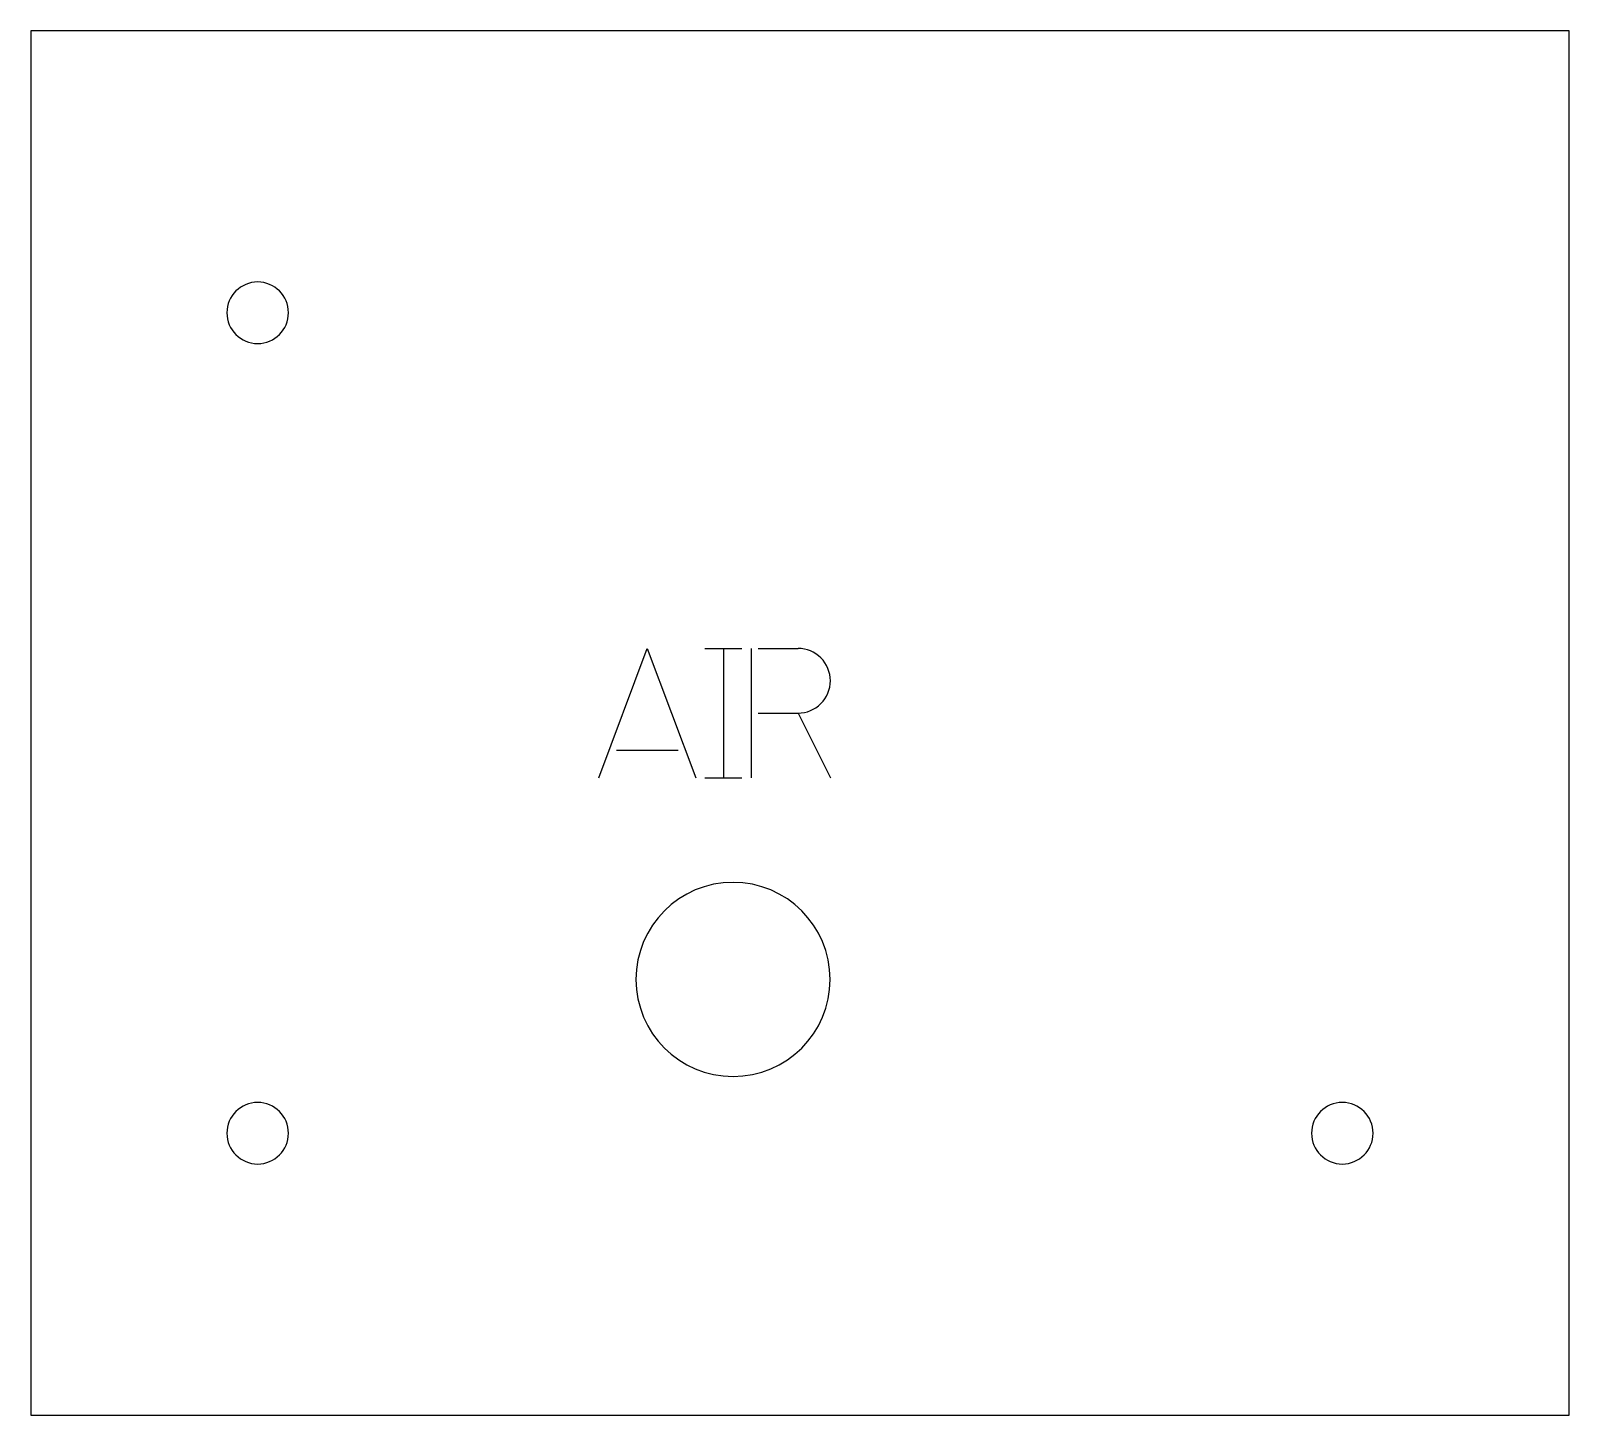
# Model space of a CAD drawing. Extents: x 0.01 to 5.01, y 13.5 to 18.
import ezdxf

# ---------------------------------------------------------------- set-up
doc = ezdxf.new("R2010")
doc.units = 0
doc.layers.add('1', color=7, linetype='CONTINUOUS')
doc.layers.add('6', color=7, linetype='CONTINUOUS')

msp = doc.modelspace()

# ---------------------------------------------------------------- linework, layer by layer
at = {"layer": '1', "color": 1, "linetype": 'CONTINUOUS'}
for p, q in [((5.0115, 18.0012), (0.0115, 18.0012)), ((0.0115, 18.0012), (0.0115, 13.5012)), ((5.0115, 13.5012), (5.0115, 18.0012)), ((0.0115, 13.5012), (5.0115, 13.5012))]:
    msp.add_line(p, q, dxfattribs=at)
for centre, start, end in [((0.7489, 17.0847), 360, 180), ((0.7489, 17.0847), 180, 360), ((0.7489, 14.4178), 360, 180), ((4.2739, 14.4178), 360, 180), ((0.7489, 14.4178), 180, 360), ((4.2739, 14.4178), 180, 360)]:
    msp.add_arc(centre, 0.1, start, end, dxfattribs=at)
at = {"layer": '6', "color": 6, "linetype": 'CONTINUOUS'}
for p, q in [((1.8577, 15.5734), (2.0152, 15.9934)), ((2.0152, 15.9934), (2.1727, 15.5734)), ((2.2027, 15.9934), (2.2627, 15.9934)), ((2.2627, 15.9934), (2.3227, 15.9934)), ((2.2627, 15.9934), (2.2627, 15.5734)), ((2.3527, 15.9934), (2.3527, 15.5734)), ((2.3752, 15.9934), (2.5051, 15.9934)), ((2.3752, 15.7834), (2.5051, 15.7834)), ((2.5051, 15.7834), (2.6101, 15.5734)), ((1.9155, 15.6634), (2.115, 15.6634)), ((2.2027, 15.5734), (2.2627, 15.5734)), ((2.2627, 15.5734), (2.3227, 15.5734))]:
    msp.add_line(p, q, dxfattribs=at)
for centre, radius, start, end in [((2.5051, 15.8884), 0.105, 359.9956, 90), ((2.5051, 15.8884), 0.105, 269.9912, 359.9956), ((2.2939, 14.9178), 0.3155, 360, 180), ((2.2939, 14.9178), 0.3155, 180, 360)]:
    msp.add_arc(centre, radius, start, end, dxfattribs=at)

doc.saveas('drawing.dxf')
